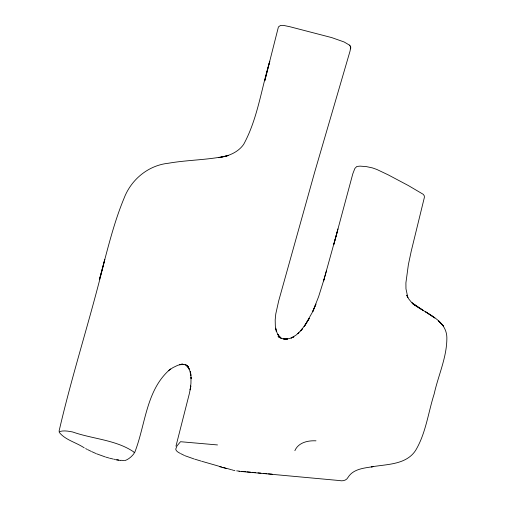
<?xml version="1.0" encoding="UTF-8"?>
<svg xmlns="http://www.w3.org/2000/svg" width="506" height="506" viewBox="0 0 506 506"><rect width="100%" height="100%" fill="white"/><g stroke="black" fill="none" stroke-linecap="round" stroke-linejoin="round"><path stroke-width="0.76" d="M276.2 331.322L275.327 325.744L275.188 319.893L275.776 313.948L278.673 300.95L314.662 172.211L350.101 50.885L350.696 46.862L349.482 45.123L344.112 41.973L331.791 37.621L290.001 26.761L283.556 25.401L280.495 25.445L278.414 26.957L264.777 80.764L269.787 61.207C261.317 88.892 257.643 118.765 243.645 144.4C237.89 152.553 228.212 156.297 218.649 157.67L228.301 155.538C208.668 160.13 188.295 159.751 168.466 163.236C148.15 165.354 131.022 179.636 123.932 198.567C113.161 224.55 106.968 252.108 99.537 279.154L104.78 259.464C90.935 317.072 72.301 373.618 59.031 431.314M350.645 48.88L350.74 47.21M175.968 446.159L189.396 393.447L190.838 385.926L190.155 389.873L190.945 383.421L191.028 377.191L191.186 378.665M337.989 228.94L333.783 244.518L352.808 173.792L354.877 168.428L356.825 166.468L360.057 166.126L366.452 166.626L372.555 167.935L376.825 169.459L388.172 174.842L408.38 185.563L423.275 194.336L424.319 195.885L424.363 197.466L411.239 251.159L408.38 264.632L405.907 282.848L405.964 288.825L407.855 297.566L406.723 295.169L408.582 298.755L411.34 302.158L415.211 305.599L412.029 302.847L423.446 310.564L412.896 303.739C424.876 313.303 446.115 319.071 446.855 337.192C447.152 356.787 438.341 375.054 434.186 393.915C428.152 412.776 425.9 433.281 415.559 450.492C406.027 465.001 386.502 464.154 371.347 466.893L373.377 466.589C364.428 468.088 353.359 468.746 348.058 477.348C346.42 480.529 342.594 481.326 339.343 480.536L238.94 471.282M337.553 230.635L323.574 280.931L326.421 271.014M324.03 279.35L318.628 296.605L312.778 311.544L315.839 304.315M134.634 452.655C145.741 424.521 145.892 389.728 170.611 368.893M315.965 304.049L312.563 311.898L305.567 324.308M294.865 450.682C298.388 442.478 307.876 440.41 315.991 440.827M305.181 324.922L309.274 318.382L304.112 326.585L305.181 324.922L300.545 330.987L302.36 328.843L297.813 333.675L299.008 332.657M298.559 333.005L295.801 335.276L291.102 338.052L293.942 336.775C288.907 339.343 282.816 340.285 278.06 336.566L281.829 338.577L278.648 335.984L280.419 337.572L277.743 334.289L278.806 336.218M168.327 370.784L172.919 367.622L177.663 365.345L180.364 364.592M284.929 339.298L287.648 339.026L283.417 338.9L284.897 339.279M179.617 364.75L183.95 364.491L181.705 364.061L185.658 364.883L187.429 365.787M124.931 460.58C128.518 459.435 131.845 456.431 134.109 453.439L134.02 452.124C116.298 439.809 92.743 439.094 72.7 431.985C68.462 431.188 63.876 430.271 59.695 431.542L59.202 432.282C65.179 439.999 76.324 442.446 84.249 447.867M124.356 460.555L120.725 460.264M217.498 444.938L180.503 441.713L177.011 445.881L175.721 449.164C176.183 451.358 178.409 452.37 180.199 453.357M252.108 472.326L255.789 472.667M257.997 472.87L260.938 473.142M263.196 473.35L266.966 473.698M268.471 473.837L272.234 474.185M245.486 471.706L241.672 471.345M246.953 471.845L250.634 472.187M236.681 470.858L239.332 471.124M120.409 460.428L115.994 459.815M116.778 459.733L118.676 460.03M234.892 470.624L233.405 470.264M113.856 459.182L115.381 459.48M109.505 458.158L113.097 459.031M231.615 469.764L232.811 470.099M219.37 466.336L221.533 466.943M222.975 467.348L225.853 468.151M226.574 468.354L231.021 469.6M219.193 466.545L226.321 468.543M218.649 466.127L201.805 461.295M106.146 457.196L108.834 457.968M194.734 459.157L201.097 461.08M194.026 458.942L185.032 455.754M105.469 457L96.519 453.774M91.814 451.668L95.849 453.477M184.424 455.476L180.806 453.68M87.702 449.651L91.131 451.333M85.634 448.588L87.019 449.309M186.695 365.345L185.436 364.674L188.479 367.35L186.727 365.642L189.206 369.133L187.84 366.167L189.718 370.525L190.907 375.471L190.408 371.322L191.186 378.678M412.896 303.739L417.399 306.655M350.569 46.539L349.482 45.123M278.812 336.186L277.041 332.784L275.606 328.166L275.846 329.431M431.15 315.504L425.559 311.797L434.812 317.958L431.15 315.504M443.528 326.092L438.753 321.076L443.528 326.092"/></g></svg>
